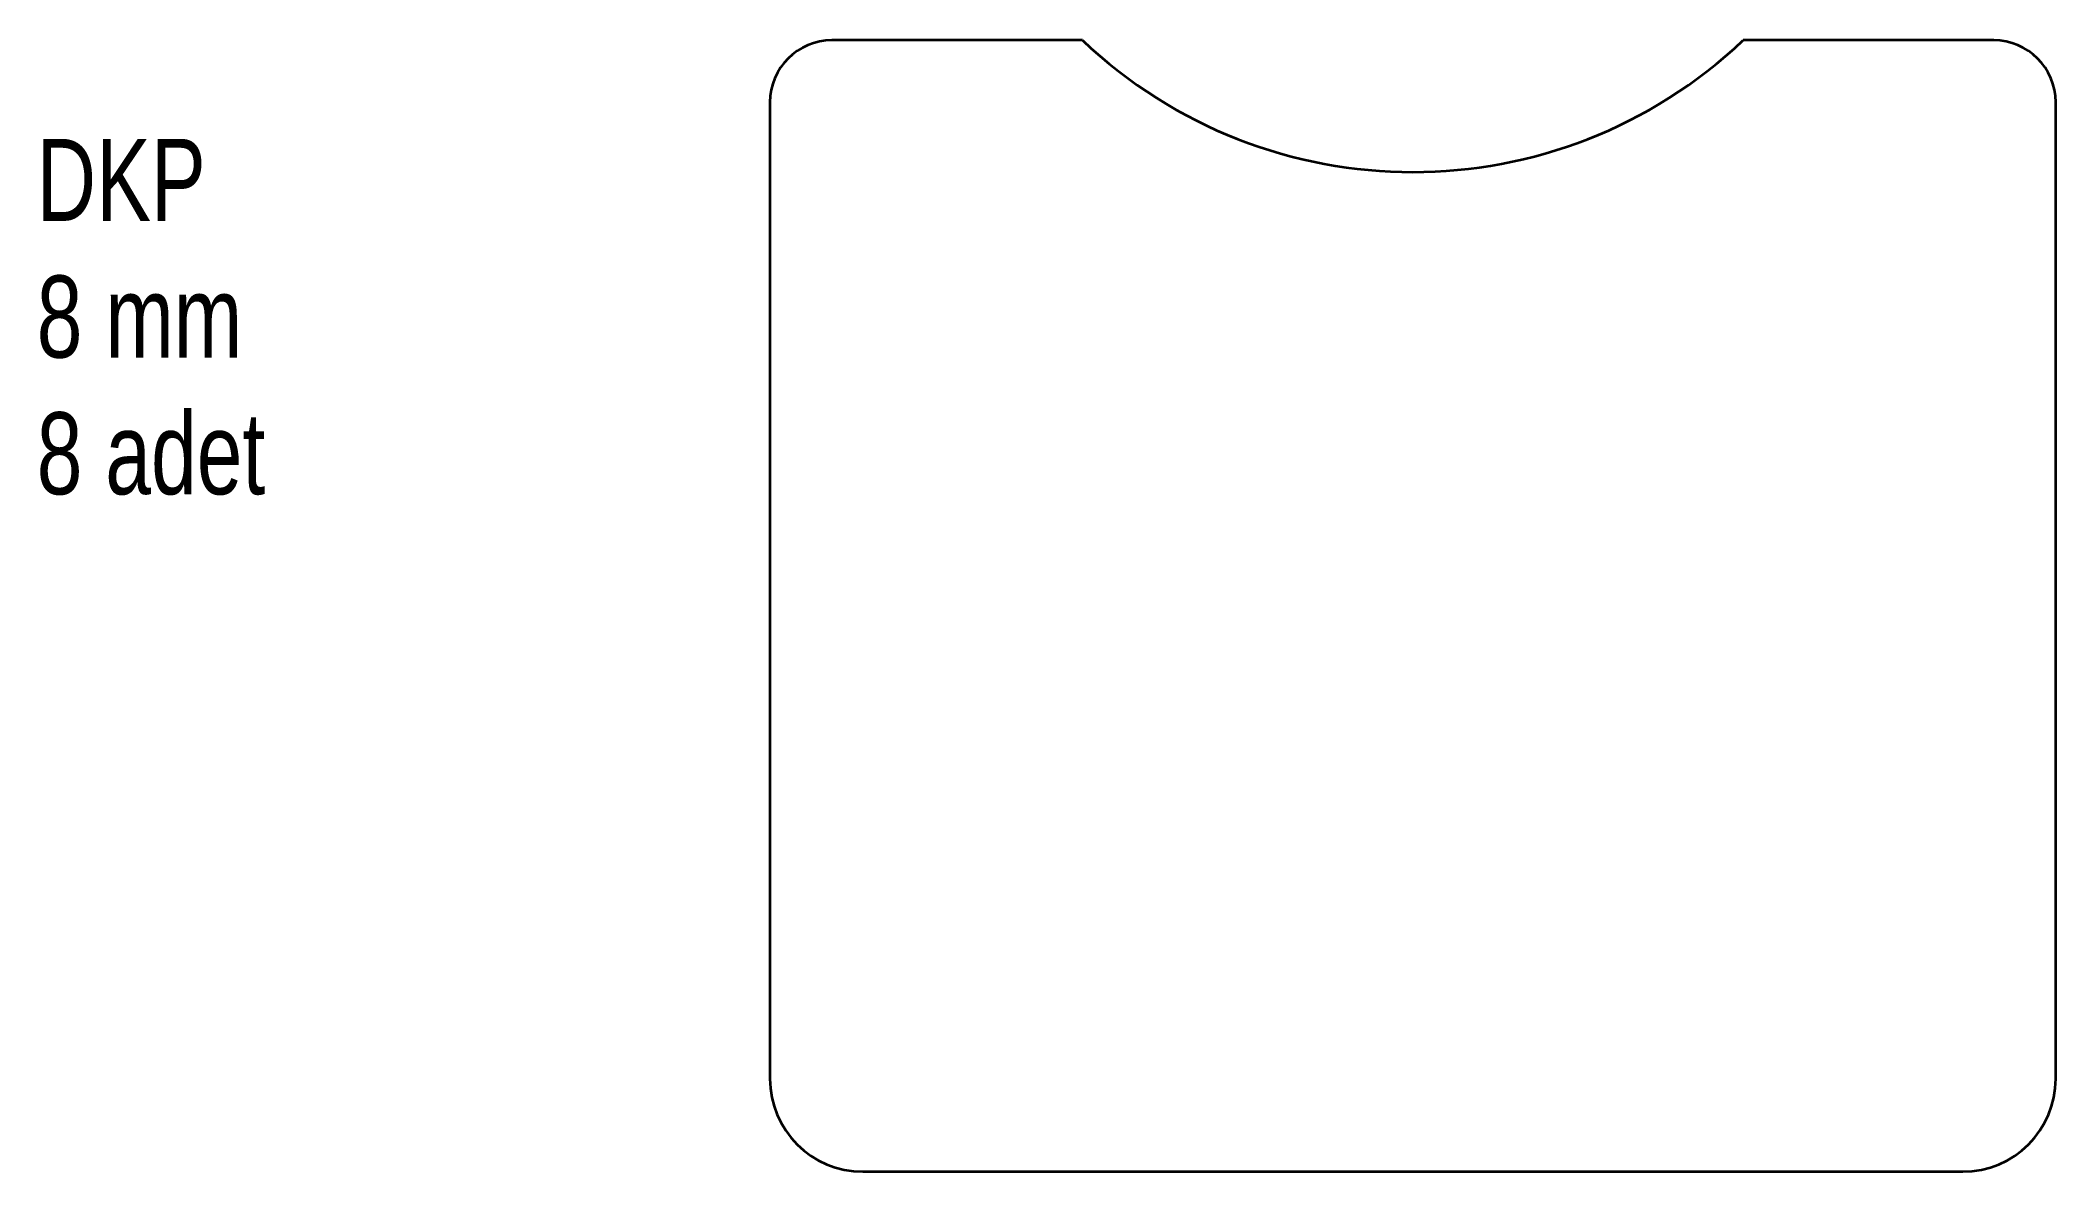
# Model space of a CAD drawing. Header units: millimetres. Extents: x 64 to 194, y 50 to 123.
import ezdxf

# ---------------------------------------------------------------- set-up
doc = ezdxf.new("R2010")
doc.units = ezdxf.units.MM
doc.styles.add('SLDTEXTSTYLE0', font='TXT', dxfattribs={"width": 0.75})

msp = doc.modelspace()

# ---------------------------------------------------------------- linework, layer by layer
at = {"color": 7, "linetype": 'Continuous', "lineweight": 35}
for p, q in [((131, 122.74), (114.83, 122.74)), ((189.83, 122.74), (173.65, 122.74)), ((110.83, 118.74), (110.83, 55.74)), ((193.83, 55.74), (193.83, 118.74)), ((116.83, 49.74), (187.83, 49.74))]:
    msp.add_line(p, q, dxfattribs=at)
for centre, radius, start, end in [((114.83, 118.74), 4, 90, 180), ((152.33, 145.24), 31, 226.536, 313.464), ((189.83, 118.74), 4, 0, 90), ((116.83, 55.74), 6, 180, 270), ((187.83, 55.74), 6, 270, 0)]:
    msp.add_arc(centre, radius, start, end, dxfattribs=at)

# ---------------------------------------------------------------- texts
at = {"color": 7, "linetype": 'Continuous', "lineweight": 0, "insert": (63.5, 116.38), "char_height": 5.2917, "attachment_point": 1, "style": 'SLDTEXTSTYLE0'}
msp.add_mtext('DKP^J8 mm^J8 adet', dxfattribs=at)

doc.saveas('drawing.dxf')
